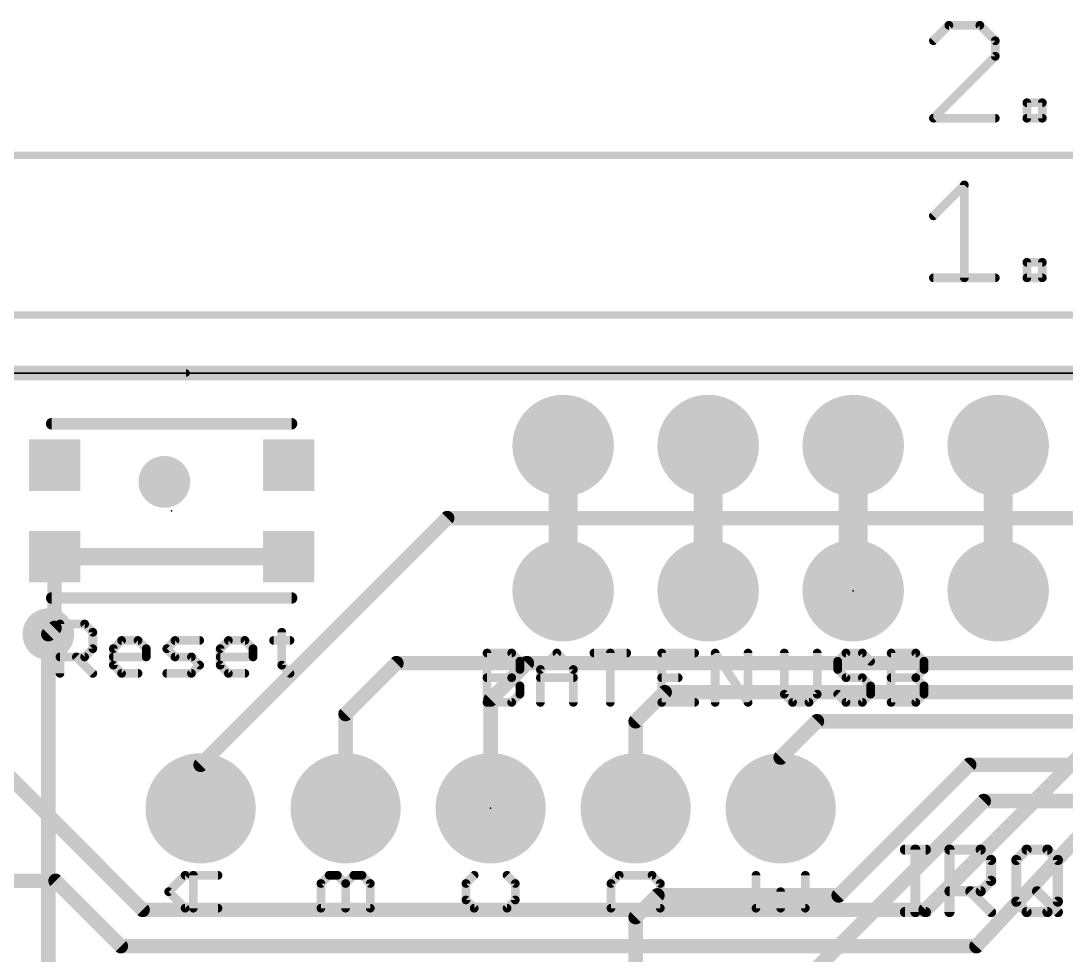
# Model space of a CAD drawing. Extents: x -6.9 to 58.9, y -5.3 to 29.
# Drawn here: x 7.01 to 25.32, y 12.67 to 29.02 of the extents above; entities that cross this region are included whole.
import ezdxf

# ---------------------------------------------------------------- set-up
doc = ezdxf.new("R2010")
doc.units = 0
for name, color, linetype in [('1', 12, 'CONTINUOUS'), ('16', 132, 'CONTINUOUS'), ('17', 110, 'CONTINUOUS'), ('18', 110, 'CONTINUOUS'), ('20', 53, 'CONTINUOUS'), ('21', 40, 'CONTINUOUS'), ('23', 40, 'CONTINUOUS'), ('47', 253, 'CONTINUOUS')]:
    doc.layers.add(name, color=color, linetype=linetype)

# ---------------------------------------------------------------- blocks, each defined once
blk = doc.blocks.new('ROUNDP')
at = {"const_width": 0.5}
blk.add_lwpolyline([(0, -0.25, 1), (0, 0.25, 1), (0, -0.25)], format="xyb", dxfattribs=at)
blk = doc.blocks.new('RECT')
blk.add_solid([(-0.5, -0.5), (0.5, -0.5), (-0.5, 0.5), (0.5, 0.5)])
blk = doc.blocks.new('ROUNDV')
at = {"const_width": 0.5}
blk.add_lwpolyline([(0, -0.25, 1), (0, 0.25, 1), (0, -0.25)], format="xyb", dxfattribs=at)

msp = doc.modelspace()

# ---------------------------------------------------------------- linework, layer by layer
at = {"layer": '1'}
for points, const_width in [([(50.8, 22.86), (0, 22.86)], 0.254), ([(10.16, 16.002), (14.478, 20.32)], 0.254), ([(14.478, 20.32), (27.305, 20.32)], 0.254), ([(11.702, 19.647), (7.602, 19.647)], 0.3048), ([(7.602, 19.647), (7.602, 18.397)], 0.254), ([(7.602, 18.397), (7.493, 18.288)], 0.254), ([(15.24, 17.145), (15.875, 17.78)], 0.254), ([(15.875, 17.78), (27.559, 17.78)], 0.254), ([(15.24, 15.24), (15.24, 17.145)], 0.254), ([(22.86, 13.462), (26.416, 17.018)], 0.254), ([(6.096, 16.51), (9.144, 13.462)], 0.254), ([(10.16, 15.24), (10.16, 16.002)], 0.254), ([(23.749, 12.827), (25.527, 14.732)], 0.254), ([(4.445, 13.97), (7.62, 13.97)], 0.254), ([(7.62, 13.97), (8.763, 12.827)], 0.254), ([(9.144, 13.462), (22.86, 13.462)], 0.254), ([(8.763, 12.827), (23.749, 12.827)], 0.254)]:
    msp.add_lwpolyline(points, dxfattribs=dict(at, const_width=const_width))
for points, const_width in [([(14.478, 20.3835, 1), (14.478, 20.2565)], 0.127), ([(14.5229, 20.2751, 1), (14.4331, 20.3649)], 0.127), ([(7.602, 19.7232, 1), (7.602, 19.5708)], 0.1524), ([(7.6655, 19.647, 1), (7.5385, 19.647)], 0.127), ([(11.702, 19.5708, 1), (11.702, 19.7232)], 0.1524), ([(7.6469, 18.3521, 1), (7.5571, 18.4419)], 0.127), ([(7.4481, 18.3329, 1), (7.5379, 18.2431)], 0.127), ([(7.5385, 18.397, 1), (7.6655, 18.397)], 0.127), ([(15.875, 17.8435, 1), (15.875, 17.7165)], 0.127), ([(15.9199, 17.7351, 1), (15.8301, 17.8249)], 0.127), ([(15.3035, 17.145, 1), (15.1765, 17.145)], 0.127), ([(15.1951, 17.1899, 1), (15.2849, 17.1001)], 0.127), ([(10.2235, 16.002, 1), (10.0965, 16.002)], 0.127), ([(10.1151, 16.0469, 1), (10.2049, 15.9571)], 0.127), ([(10.0965, 15.24, 1), (10.2235, 15.24)], 0.127), ([(15.1765, 15.24, 1), (15.3035, 15.24)], 0.127), ([(7.6649, 14.0149, 1), (7.5751, 13.9251)], 0.127), ([(7.62, 13.9065, 1), (7.62, 14.0335)], 0.127), ([(9.144, 13.5255, 1), (9.144, 13.3985)], 0.127), ([(9.0991, 13.4171, 1), (9.1889, 13.5069)], 0.127), ([(22.8151, 13.5069, 1), (22.9049, 13.4171)], 0.127), ([(22.86, 13.3985, 1), (22.86, 13.5255)], 0.127), ([(8.763, 12.8905, 1), (8.763, 12.7635)], 0.127), ([(8.7181, 12.7821, 1), (8.8079, 12.8719)], 0.127), ([(23.7026, 12.8703, 1), (23.7954, 12.7837)], 0.127), ([(23.749, 12.7635, 1), (23.749, 12.8905)], 0.127)]:
    msp.add_lwpolyline(points, format="xyb", dxfattribs=dict(at, const_width=const_width))
at = {"layer": '16'}
for points, const_width in [([(50.8, 22.86), (0, 22.86)], 0.254), ([(16.51, 21.59), (16.51, 19.05)], 0.3048), ([(19.05, 21.59), (19.05, 19.05)], 0.3048), ([(21.59, 21.59), (21.59, 19.05)], 0.3048), ([(24.13, 21.59), (24.13, 19.05)], 0.3048), ([(7.493, 18.288), (7.493, 4.953)], 0.254), ([(12.7, 16.891), (13.589, 17.78)], 0.254), ([(13.589, 17.78), (27.559, 17.78)], 0.254), ([(17.78, 16.764), (18.288, 17.272)], 0.254), ([(18.288, 17.272), (27.813, 17.272)], 0.254), ([(12.7, 15.24), (12.7, 16.891)], 0.254), ([(17.78, 15.24), (17.78, 16.764)], 0.254), ([(20.32, 16.129), (20.955, 16.764)], 0.254), ([(20.955, 16.764), (28.194, 16.764)], 0.254), ([(20.32, 15.24), (20.32, 16.129)], 0.254), ([(21.336, 13.716), (23.622, 16.002)], 0.254), ([(23.622, 16.002), (28.194, 16.002)], 0.254), ([(20.32, 11.811), (23.876, 15.367)], 0.254), ([(23.876, 15.367), (28.321, 15.367)], 0.254), ([(17.78, 13.335), (18.161, 13.716)], 0.254), ([(18.161, 13.716), (21.336, 13.716)], 0.254), ([(17.78, 7.62), (17.78, 13.335)], 0.254)]:
    msp.add_lwpolyline(points, dxfattribs=dict(at, const_width=const_width))
for points, const_width in [([(16.5862, 21.59, 1), (16.4338, 21.59)], 0.1524), ([(19.1262, 21.59, 1), (18.9738, 21.59)], 0.1524), ([(21.6662, 21.59, 1), (21.5138, 21.59)], 0.1524), ([(24.2062, 21.59, 1), (24.0538, 21.59)], 0.1524), ([(16.4338, 19.05, 1), (16.5862, 19.05)], 0.1524), ([(18.9738, 19.05, 1), (19.1262, 19.05)], 0.1524), ([(21.5138, 19.05, 1), (21.6662, 19.05)], 0.1524), ([(24.0538, 19.05, 1), (24.2062, 19.05)], 0.1524), ([(7.5565, 18.288, 1), (7.4295, 18.288)], 0.127), ([(13.589, 17.8435, 1), (13.589, 17.7165)], 0.127), ([(13.6339, 17.7351, 1), (13.5441, 17.8249)], 0.127), ([(18.288, 17.3355, 1), (18.288, 17.2085)], 0.127), ([(18.3329, 17.2271, 1), (18.2431, 17.3169)], 0.127), ([(12.7635, 16.891, 1), (12.6365, 16.891)], 0.127), ([(12.6551, 16.9359, 1), (12.7449, 16.8461)], 0.127), ([(17.8435, 16.764, 1), (17.7165, 16.764)], 0.127), ([(17.7351, 16.8089, 1), (17.8249, 16.7191)], 0.127), ([(20.955, 16.8275, 1), (20.955, 16.7005)], 0.127), ([(20.9999, 16.7191, 1), (20.9101, 16.8089)], 0.127), ([(20.3835, 16.129, 1), (20.2565, 16.129)], 0.127), ([(20.2751, 16.1739, 1), (20.3649, 16.0841)], 0.127), ([(23.622, 16.0655, 1), (23.622, 15.9385)], 0.127), ([(23.6669, 15.9571, 1), (23.5771, 16.0469)], 0.127), ([(23.876, 15.4305, 1), (23.876, 15.3035)], 0.127), ([(23.9209, 15.3221, 1), (23.8311, 15.4119)], 0.127), ([(12.6365, 15.24, 1), (12.7635, 15.24)], 0.127), ([(17.7165, 15.24, 1), (17.8435, 15.24)], 0.127), ([(20.2565, 15.24, 1), (20.3835, 15.24)], 0.127), ([(18.161, 13.7795, 1), (18.161, 13.6525)], 0.127), ([(18.2059, 13.6711, 1), (18.1161, 13.7609)], 0.127), ([(21.2911, 13.7609, 1), (21.3809, 13.6711)], 0.127), ([(21.336, 13.6525, 1), (21.336, 13.7795)], 0.127), ([(17.8435, 13.335, 1), (17.7165, 13.335)], 0.127), ([(17.7351, 13.3799, 1), (17.8249, 13.2901)], 0.127)]:
    msp.add_lwpolyline(points, format="xyb", dxfattribs=dict(at, const_width=const_width))
at = {"layer": '20'}
msp.add_line((2.54, 22.86), (48.26, 22.86), dxfattribs=at)
at = {"layer": '21'}
msp.add_line((48.26, 22.86), (2.54, 22.86), dxfattribs=at)
for points, const_width in [([(7.552, 21.9724), (11.752, 21.9724)], 0.2032), ([(16.51, 19.812), (16.51, 20.701)], 0.508), ([(19.05, 19.812), (19.05, 20.701)], 0.508), ([(21.59, 19.812), (21.59, 20.701)], 0.508), ([(24.13, 19.812), (24.13, 20.701)], 0.508), ([(11.752, 18.9216), (7.552, 18.9216)], 0.2032), ([(7.6962, 17.6022), (7.6962, 18.4665)], 0.1524), ([(7.6962, 18.4665), (8.1284, 18.4665)], 0.1524), ([(8.1284, 18.4665), (8.2724, 18.3225)], 0.1524), ([(8.2724, 18.3225), (8.2724, 18.0344)], 0.1524), ([(11.5823, 18.3225), (11.5823, 17.7463)], 0.1524), ([(8.6317, 18.0344), (8.7758, 18.1784)], 0.1524), ([(8.7758, 18.1784), (9.0639, 18.1784)], 0.1524), ([(9.0639, 18.1784), (9.2079, 18.0344)], 0.1524), ([(9.5672, 18.0344), (9.7113, 18.1784)], 0.1524), ([(9.7113, 18.1784), (10.1435, 18.1784)], 0.1524), ([(10.5028, 18.0344), (10.6468, 18.1784)], 0.1524), ([(10.6468, 18.1784), (10.9349, 18.1784)], 0.1524), ([(10.9349, 18.1784), (11.079, 18.0344)], 0.1524), ([(11.4383, 18.1784), (11.7264, 18.1784)], 0.1524), ([(8.1284, 17.8903), (7.6962, 17.8903)], 0.1524), ([(7.9843, 17.8903), (8.2724, 17.6022)], 0.1524), ([(8.2724, 18.0344), (8.1284, 17.8903)], 0.1524), ([(8.6317, 17.7463), (8.6317, 18.0344)], 0.1524), ([(9.2079, 17.8903), (8.6317, 17.8903)], 0.1524), ([(9.2079, 18.0344), (9.2079, 17.8903)], 0.1524), ([(9.7113, 17.8903), (9.5672, 18.0344)], 0.1524), ([(9.9994, 17.8903), (9.7113, 17.8903)], 0.1524), ([(10.1435, 17.7463), (9.9994, 17.8903)], 0.1524), ([(10.5028, 17.7463), (10.5028, 18.0344)], 0.1524), ([(11.079, 17.8903), (10.5028, 17.8903)], 0.1524), ([(11.079, 18.0344), (11.079, 17.8903)], 0.1524), ([(15.1766, 17.0942), (15.1766, 17.9585)], 0.1524), ([(15.1766, 17.9585), (15.6088, 17.9585)], 0.1524), ([(15.6088, 17.9585), (15.7529, 17.8145)], 0.1524), ([(16.1122, 17.6704), (16.4003, 17.9585)], 0.1524), ([(16.4003, 17.9585), (16.6884, 17.6704)], 0.1524), ([(17.0477, 17.9585), (17.6239, 17.9585)], 0.1524), ([(17.3358, 17.0942), (17.3358, 17.9585)], 0.1524), ([(18.8134, 17.9585), (18.2372, 17.9585)], 0.1524), ([(18.2372, 17.9585), (18.2372, 17.0942)], 0.1524), ([(19.1727, 17.0942), (19.1727, 17.9585)], 0.1524), ([(19.1727, 17.9585), (19.7489, 17.0942)], 0.1524), ([(19.7489, 17.0942), (19.7489, 17.9585)], 0.1524), ([(20.3836, 17.9585), (20.3836, 17.2383)], 0.1524), ([(20.9599, 17.2383), (20.9599, 17.9585)], 0.1524), ([(21.4632, 17.9585), (21.3192, 17.8145)], 0.1524), ([(21.7513, 17.9585), (21.4632, 17.9585)], 0.1524), ([(21.8954, 17.8145), (21.7513, 17.9585)], 0.1524), ([(22.2547, 17.0942), (22.2547, 17.9585)], 0.1524), ([(22.2547, 17.9585), (22.6868, 17.9585)], 0.1524), ([(22.6868, 17.9585), (22.8309, 17.8145)], 0.1524), ([(8.7758, 17.6022), (8.6317, 17.7463)], 0.1524), ([(9.9994, 17.6022), (10.1435, 17.7463)], 0.1524), ([(10.6468, 17.6022), (10.5028, 17.7463)], 0.1524), ([(11.5823, 17.7463), (11.7264, 17.6022)], 0.1524), ([(15.7529, 17.8145), (15.7529, 17.6704)], 0.1524), ([(21.3192, 17.8145), (21.3192, 17.6704)], 0.1524), ([(22.8309, 17.8145), (22.8309, 17.6704)], 0.1524), ([(9.0639, 17.6022), (8.7758, 17.6022)], 0.1524), ([(9.5672, 17.6022), (9.9994, 17.6022)], 0.1524), ([(10.9349, 17.6022), (10.6468, 17.6022)], 0.1524), ([(15.1766, 17.5264), (15.6088, 17.5264)], 0.1524), ([(15.7529, 17.6704), (15.6088, 17.5264)], 0.1524), ([(15.6088, 17.5264), (15.7529, 17.3823)], 0.1524), ([(16.1122, 17.0942), (16.1122, 17.6704)], 0.1524), ([(16.1122, 17.5264), (16.6884, 17.5264)], 0.1524), ([(16.6884, 17.6704), (16.6884, 17.0942)], 0.1524), ([(18.2372, 17.5264), (18.5253, 17.5264)], 0.1524), ([(21.3192, 17.6704), (21.4632, 17.5264)], 0.1524), ([(21.4632, 17.5264), (21.7513, 17.5264)], 0.1524), ([(21.7513, 17.5264), (21.8954, 17.3823)], 0.1524), ([(22.2547, 17.5264), (22.6868, 17.5264)], 0.1524), ([(22.8309, 17.6704), (22.6868, 17.5264)], 0.1524), ([(22.6868, 17.5264), (22.8309, 17.3823)], 0.1524), ([(15.7529, 17.3823), (15.7529, 17.2383)], 0.1524), ([(21.8954, 17.3823), (21.8954, 17.2383)], 0.1524), ([(22.8309, 17.3823), (22.8309, 17.2383)], 0.1524), ([(15.7529, 17.2383), (15.6088, 17.0942)], 0.1524), ([(20.3836, 17.2383), (20.5277, 17.0942)], 0.1524), ([(20.8158, 17.0942), (20.9599, 17.2383)], 0.1524), ([(21.4632, 17.0942), (21.3192, 17.2383)], 0.1524), ([(21.8954, 17.2383), (21.7513, 17.0942)], 0.1524), ([(22.8309, 17.2383), (22.6868, 17.0942)], 0.1524), ([(15.6088, 17.0942), (15.1766, 17.0942)], 0.1524), ([(18.2372, 17.0942), (18.8134, 17.0942)], 0.1524), ([(20.5277, 17.0942), (20.8158, 17.0942)], 0.1524), ([(21.7513, 17.0942), (21.4632, 17.0942)], 0.1524), ([(22.6868, 17.0942), (22.2547, 17.0942)], 0.1524), ([(22.4975, 14.517), (22.8619, 14.517)], 0.1778), ([(22.6797, 13.4239), (22.6797, 14.517)], 0.1778), ([(23.2771, 13.4239), (23.2771, 14.517)], 0.1778), ([(23.2771, 14.517), (23.8237, 14.517)], 0.1778), ([(23.8237, 14.517), (24.0059, 14.3348)], 0.1778), ([(24.4465, 14.3348), (24.6287, 14.517)], 0.1778), ([(24.6287, 14.517), (24.9931, 14.517)], 0.1778), ([(24.9931, 14.517), (25.1753, 14.3348)], 0.1778), ([(24.0059, 14.3348), (24.0059, 13.9705)], 0.1778), ([(24.4465, 13.6061), (24.4465, 14.3348)], 0.1778), ([(25.1753, 14.3348), (25.1753, 13.6061)], 0.1778), ([(9.6005, 13.7798), (9.8886, 14.0679)], 0.1524), ([(9.8886, 14.0679), (10.4648, 14.0679)], 0.1524), ([(10.0326, 13.4917), (10.0326, 14.0679)], 0.1524), ([(12.2675, 13.9238), (12.4115, 14.0679)], 0.1524), ([(12.4115, 14.0679), (12.5556, 14.0679)], 0.1524), ([(12.5556, 14.0679), (12.6996, 13.9238)], 0.1524), ([(12.6996, 13.9238), (12.8437, 14.0679)], 0.1524), ([(12.8437, 14.0679), (12.9877, 14.0679)], 0.1524), ([(12.9877, 14.0679), (13.1318, 13.9238)], 0.1524), ([(14.9515, 14.0679), (14.8075, 13.9238)], 0.1524), ([(15.6718, 13.9238), (15.5277, 14.0679)], 0.1524), ([(17.4915, 14.0679), (17.3475, 13.9238)], 0.1524), ([(18.0677, 14.0679), (17.4915, 14.0679)], 0.1524), ([(18.2118, 13.9238), (18.0677, 14.0679)], 0.1524), ([(19.8875, 14.0679), (19.8875, 13.4917)], 0.1524), ([(20.7518, 13.4917), (20.7518, 14.0679)], 0.1524), ([(12.2675, 13.4917), (12.2675, 13.9238)], 0.1524), ([(12.6996, 13.4917), (12.6996, 13.9238)], 0.1524), ([(13.1318, 13.9238), (13.1318, 13.4917)], 0.1524), ([(14.8075, 13.9238), (14.8075, 13.6357)], 0.1524), ([(15.6718, 13.6357), (15.6718, 13.9238)], 0.1524), ([(17.3475, 13.9238), (17.3475, 13.4917)], 0.1524), ([(18.2118, 13.4917), (18.2118, 13.9238)], 0.1524), ([(24.0059, 13.9705), (23.8237, 13.7883)], 0.1778), ([(9.8886, 13.4917), (9.6005, 13.7798)], 0.1524), ([(20.3196, 13.4917), (20.3196, 13.7798)], 0.1524), ([(23.8237, 13.7883), (23.2771, 13.7883)], 0.1778), ([(23.6415, 13.7883), (24.0059, 13.4239)], 0.1778), ([(24.8109, 13.7883), (25.1753, 13.4239)], 0.1778), ([(10.4648, 13.4917), (9.8886, 13.4917)], 0.1524), ([(13.1318, 13.4917), (12.2675, 13.4917)], 0.1524), ([(14.8075, 13.6357), (14.9515, 13.4917)], 0.1524), ([(14.9515, 13.4917), (15.5277, 13.4917)], 0.1524), ([(15.5277, 13.4917), (15.6718, 13.6357)], 0.1524), ([(17.3475, 13.4917), (18.2118, 13.4917)], 0.1524), ([(19.8875, 13.4917), (20.7518, 13.4917)], 0.1524), ([(24.6287, 13.4239), (24.4465, 13.6061)], 0.1778), ([(25.1753, 13.6061), (24.9931, 13.4239)], 0.1778), ([(22.4975, 13.4239), (22.8619, 13.4239)], 0.1778), ([(24.9931, 13.4239), (24.6287, 13.4239)], 0.1778)]:
    msp.add_lwpolyline(points, dxfattribs=dict(at, const_width=const_width))
for points, const_width in [([(7.552, 22.0232, 1), (7.552, 21.9216)], 0.1016), ([(11.752, 21.9216, 1), (11.752, 22.0232)], 0.1016), ([(16.637, 20.701, 1), (16.383, 20.701)], 0.254), ([(19.177, 20.701, 1), (18.923, 20.701)], 0.254), ([(21.717, 20.701, 1), (21.463, 20.701)], 0.254), ([(24.257, 20.701, 1), (24.003, 20.701)], 0.254), ([(16.383, 19.812, 1), (16.637, 19.812)], 0.254), ([(18.923, 19.812, 1), (19.177, 19.812)], 0.254), ([(21.463, 19.812, 1), (21.717, 19.812)], 0.254), ([(24.003, 19.812, 1), (24.257, 19.812)], 0.254), ([(7.552, 18.9724, 1), (7.552, 18.8708)], 0.1016), ([(11.752, 18.8708, 1), (11.752, 18.9724)], 0.1016), ([(7.7343, 18.4665, 1), (7.6581, 18.4665)], 0.0762), ([(7.6962, 18.5046, 1), (7.6962, 18.4284)], 0.0762), ([(8.1553, 18.4935, 1), (8.1014, 18.4396)], 0.0762), ([(8.1284, 18.4284, 1), (8.1284, 18.5046)], 0.0762), ([(8.3105, 18.3225, 1), (8.2343, 18.3225)], 0.0762), ([(8.2455, 18.2955, 1), (8.2994, 18.3494)], 0.0762), ([(11.6204, 18.3225, 1), (11.5442, 18.3225)], 0.0762), ([(8.7758, 18.2165, 1), (8.7758, 18.1403)], 0.0762), ([(8.8027, 18.1515, 1), (8.7488, 18.2054)], 0.0762), ([(9.0908, 18.2054, 1), (9.0369, 18.1515)], 0.0762), ([(9.0639, 18.1403, 1), (9.0639, 18.2165)], 0.0762), ([(9.7113, 18.2165, 1), (9.7113, 18.1403)], 0.0762), ([(9.7382, 18.1515, 1), (9.6844, 18.2054)], 0.0762), ([(10.1435, 18.1403, 1), (10.1435, 18.2165)], 0.0762), ([(10.6468, 18.2165, 1), (10.6468, 18.1403)], 0.0762), ([(10.6738, 18.1515, 1), (10.6199, 18.2054)], 0.0762), ([(10.9619, 18.2054, 1), (10.908, 18.1515)], 0.0762), ([(10.9349, 18.1403, 1), (10.9349, 18.2165)], 0.0762), ([(11.4383, 18.2165, 1), (11.4383, 18.1403)], 0.0762), ([(11.7264, 18.1403, 1), (11.7264, 18.2165)], 0.0762), ([(7.6962, 17.9284, 1), (7.6962, 17.8522)], 0.0762), ([(8.0113, 17.9173, 1), (7.9574, 17.8634)], 0.0762), ([(8.1014, 17.9173, 1), (8.1553, 17.8634)], 0.0762), ([(8.1284, 17.8522, 1), (8.1284, 17.9284)], 0.0762), ([(8.2343, 18.0344, 1), (8.3105, 18.0344)], 0.0762), ([(8.2994, 18.0074, 1), (8.2455, 18.0613)], 0.0762), ([(8.6698, 18.0344, 1), (8.5936, 18.0344)], 0.0762), ([(8.6048, 18.0613, 1), (8.6587, 18.0074)], 0.0762), ([(8.6317, 17.9284, 1), (8.6317, 17.8522)], 0.0762), ([(9.246, 18.0344, 1), (9.1698, 18.0344)], 0.0762), ([(9.181, 18.0074, 1), (9.2349, 18.0613)], 0.0762), ([(9.2079, 17.8522, 1), (9.2079, 17.9284)], 0.0762), ([(9.5942, 18.0613, 1), (9.5403, 18.0074)], 0.0762), ([(9.5403, 18.0613, 1), (9.5942, 18.0074)], 0.0762), ([(9.7113, 17.9284, 1), (9.7113, 17.8522)], 0.0762), ([(9.6844, 17.8634, 1), (9.7382, 17.9173)], 0.0762), ([(10.0263, 17.9173, 1), (9.9725, 17.8634)], 0.0762), ([(9.9994, 17.8522, 1), (9.9994, 17.9284)], 0.0762), ([(10.4758, 18.0613, 1), (10.5297, 18.0074)], 0.0762), ([(10.5409, 18.0344, 1), (10.4647, 18.0344)], 0.0762), ([(10.5028, 17.9284, 1), (10.5028, 17.8522)], 0.0762), ([(11.1171, 18.0344, 1), (11.0409, 18.0344)], 0.0762), ([(11.052, 18.0074, 1), (11.1059, 18.0613)], 0.0762), ([(11.079, 17.8522, 1), (11.079, 17.9284)], 0.0762), ([(15.2147, 17.9585, 1), (15.1385, 17.9585)], 0.0762), ([(15.1766, 17.9966, 1), (15.1766, 17.9204)], 0.0762), ([(15.6358, 17.9855, 1), (15.5819, 17.9316)], 0.0762), ([(15.6088, 17.9204, 1), (15.6088, 17.9966)], 0.0762), ([(16.4272, 17.9855, 1), (16.3733, 17.9316)], 0.0762), ([(16.4272, 17.9316, 1), (16.3733, 17.9855)], 0.0762), ([(17.0477, 17.9966, 1), (17.0477, 17.9204)], 0.0762), ([(17.3739, 17.9585, 1), (17.2977, 17.9585)], 0.0762), ([(17.6239, 17.9204, 1), (17.6239, 17.9966)], 0.0762), ([(18.2372, 17.9966, 1), (18.2372, 17.9204)], 0.0762), ([(18.2753, 17.9585, 1), (18.1991, 17.9585)], 0.0762), ([(18.8134, 17.9204, 1), (18.8134, 17.9966)], 0.0762), ([(19.2044, 17.9797, 1), (19.141, 17.9374)], 0.0762), ([(19.2108, 17.9585, 1), (19.1346, 17.9585)], 0.0762), ([(19.787, 17.9585, 1), (19.7108, 17.9585)], 0.0762), ([(20.4217, 17.9585, 1), (20.3455, 17.9585)], 0.0762), ([(20.998, 17.9585, 1), (20.9218, 17.9585)], 0.0762), ([(21.4632, 17.9966, 1), (21.4632, 17.9204)], 0.0762), ([(21.4902, 17.9316, 1), (21.4363, 17.9855)], 0.0762), ([(21.7783, 17.9855, 1), (21.7244, 17.9316)], 0.0762), ([(21.7513, 17.9204, 1), (21.7513, 17.9966)], 0.0762), ([(22.2928, 17.9585, 1), (22.2166, 17.9585)], 0.0762), ([(22.2547, 17.9966, 1), (22.2547, 17.9204)], 0.0762), ([(22.7138, 17.9855, 1), (22.6599, 17.9316)], 0.0762), ([(22.6868, 17.9204, 1), (22.6868, 17.9966)], 0.0762), ([(8.6587, 17.7732, 1), (8.6048, 17.7193)], 0.0762), ([(8.5936, 17.7463, 1), (8.6698, 17.7463)], 0.0762), ([(9.1698, 17.8903, 1), (9.246, 17.8903)], 0.0762), ([(10.1704, 17.7193, 1), (10.1165, 17.7732)], 0.0762), ([(10.1165, 17.7193, 1), (10.1704, 17.7732)], 0.0762), ([(10.5297, 17.7732, 1), (10.4758, 17.7193)], 0.0762), ([(10.4647, 17.7463, 1), (10.5409, 17.7463)], 0.0762), ([(11.0409, 17.8903, 1), (11.1171, 17.8903)], 0.0762), ([(11.6093, 17.7732, 1), (11.5554, 17.7193)], 0.0762), ([(11.5442, 17.7463, 1), (11.6204, 17.7463)], 0.0762), ([(15.791, 17.8145, 1), (15.7148, 17.8145)], 0.0762), ([(15.7259, 17.7875, 1), (15.7798, 17.8414)], 0.0762), ([(21.2922, 17.8414, 1), (21.3461, 17.7875)], 0.0762), ([(21.3573, 17.8145, 1), (21.2811, 17.8145)], 0.0762), ([(21.8684, 17.7875, 1), (21.9223, 17.8414)], 0.0762), ([(22.869, 17.8145, 1), (22.7928, 17.8145)], 0.0762), ([(22.804, 17.7875, 1), (22.8578, 17.8414)], 0.0762), ([(7.6581, 17.6022, 1), (7.7343, 17.6022)], 0.0762), ([(8.2455, 17.5753, 1), (8.2994, 17.6291)], 0.0762), ([(8.7758, 17.6403, 1), (8.7758, 17.5641)], 0.0762), ([(8.7488, 17.5753, 1), (8.8027, 17.6291)], 0.0762), ([(9.0639, 17.5641, 1), (9.0639, 17.6403)], 0.0762), ([(9.5672, 17.6403, 1), (9.5672, 17.5641)], 0.0762), ([(9.9725, 17.6291, 1), (10.0263, 17.5753)], 0.0762), ([(9.9994, 17.5641, 1), (9.9994, 17.6403)], 0.0762), ([(10.6468, 17.6403, 1), (10.6468, 17.5641)], 0.0762), ([(10.6199, 17.5753, 1), (10.6738, 17.6291)], 0.0762), ([(10.9349, 17.5641, 1), (10.9349, 17.6403)], 0.0762), ([(11.6994, 17.5753, 1), (11.7533, 17.6291)], 0.0762), ([(15.1766, 17.5645, 1), (15.1766, 17.4883)], 0.0762), ([(15.6358, 17.5533, 1), (15.5819, 17.4994)], 0.0762), ([(15.5819, 17.5533, 1), (15.6358, 17.4994)], 0.0762), ([(15.6088, 17.4883, 1), (15.6088, 17.5645)], 0.0762), ([(15.7148, 17.6704, 1), (15.791, 17.6704)], 0.0762), ([(15.7798, 17.6435, 1), (15.7259, 17.6974)], 0.0762), ([(16.0852, 17.6974, 1), (16.1391, 17.6435)], 0.0762), ([(16.1503, 17.6704, 1), (16.0741, 17.6704)], 0.0762), ([(16.1122, 17.5645, 1), (16.1122, 17.4883)], 0.0762), ([(16.7265, 17.6704, 1), (16.6503, 17.6704)], 0.0762), ([(16.6614, 17.6435, 1), (16.7153, 17.6974)], 0.0762), ([(16.6884, 17.4883, 1), (16.6884, 17.5645)], 0.0762), ([(18.2372, 17.5645, 1), (18.2372, 17.4883)], 0.0762), ([(18.5253, 17.4883, 1), (18.5253, 17.5645)], 0.0762), ([(21.3461, 17.6974, 1), (21.2922, 17.6435)], 0.0762), ([(21.2811, 17.6704, 1), (21.3573, 17.6704)], 0.0762), ([(21.4632, 17.5645, 1), (21.4632, 17.4883)], 0.0762), ([(21.4363, 17.4994, 1), (21.4902, 17.5533)], 0.0762), ([(21.7783, 17.5533, 1), (21.7244, 17.4994)], 0.0762), ([(21.7513, 17.4883, 1), (21.7513, 17.5645)], 0.0762), ([(22.2547, 17.5645, 1), (22.2547, 17.4883)], 0.0762), ([(22.7138, 17.5533, 1), (22.6599, 17.4994)], 0.0762), ([(22.6599, 17.5533, 1), (22.7138, 17.4994)], 0.0762), ([(22.6868, 17.4883, 1), (22.6868, 17.5645)], 0.0762), ([(22.7928, 17.6704, 1), (22.869, 17.6704)], 0.0762), ([(22.8578, 17.6435, 1), (22.804, 17.6974)], 0.0762), ([(15.791, 17.3823, 1), (15.7148, 17.3823)], 0.0762), ([(15.7259, 17.3554, 1), (15.7798, 17.4093)], 0.0762), ([(21.9335, 17.3823, 1), (21.8573, 17.3823)], 0.0762), ([(21.8684, 17.3554, 1), (21.9223, 17.4093)], 0.0762), ([(22.869, 17.3823, 1), (22.7928, 17.3823)], 0.0762), ([(22.804, 17.3554, 1), (22.8578, 17.4093)], 0.0762), ([(15.7148, 17.2383, 1), (15.791, 17.2383)], 0.0762), ([(15.7798, 17.2113, 1), (15.7259, 17.2652)], 0.0762), ([(20.4106, 17.2652, 1), (20.3567, 17.2113)], 0.0762), ([(20.3455, 17.2383, 1), (20.4217, 17.2383)], 0.0762), ([(20.9218, 17.2383, 1), (20.998, 17.2383)], 0.0762), ([(20.9868, 17.2113, 1), (20.9329, 17.2652)], 0.0762), ([(21.3461, 17.2652, 1), (21.2922, 17.2113)], 0.0762), ([(21.8573, 17.2383, 1), (21.9335, 17.2383)], 0.0762), ([(21.9223, 17.2113, 1), (21.8684, 17.2652)], 0.0762), ([(22.7928, 17.2383, 1), (22.869, 17.2383)], 0.0762), ([(22.8578, 17.2113, 1), (22.804, 17.2652)], 0.0762), ([(15.1766, 17.1323, 1), (15.1766, 17.0561)], 0.0762), ([(15.1385, 17.0942, 1), (15.2147, 17.0942)], 0.0762), ([(15.5819, 17.1211, 1), (15.6358, 17.0673)], 0.0762), ([(15.6088, 17.0561, 1), (15.6088, 17.1323)], 0.0762), ([(16.0741, 17.0942, 1), (16.1503, 17.0942)], 0.0762), ([(16.6503, 17.0942, 1), (16.7265, 17.0942)], 0.0762), ([(17.2977, 17.0942, 1), (17.3739, 17.0942)], 0.0762), ([(18.2372, 17.1323, 1), (18.2372, 17.0561)], 0.0762), ([(18.1991, 17.0942, 1), (18.2753, 17.0942)], 0.0762), ([(18.8134, 17.0561, 1), (18.8134, 17.1323)], 0.0762), ([(19.1346, 17.0942, 1), (19.2108, 17.0942)], 0.0762), ([(19.7108, 17.0942, 1), (19.787, 17.0942)], 0.0762), ([(19.7172, 17.0731, 1), (19.7806, 17.1153)], 0.0762), ([(20.5277, 17.1323, 1), (20.5277, 17.0561)], 0.0762), ([(20.5008, 17.0673, 1), (20.5546, 17.1211)], 0.0762), ([(20.7889, 17.1211, 1), (20.8428, 17.0673)], 0.0762), ([(20.8158, 17.0561, 1), (20.8158, 17.1323)], 0.0762), ([(21.4632, 17.1323, 1), (21.4632, 17.0561)], 0.0762), ([(21.4363, 17.0673, 1), (21.4902, 17.1211)], 0.0762), ([(21.7244, 17.1211, 1), (21.7783, 17.0673)], 0.0762), ([(21.7513, 17.0561, 1), (21.7513, 17.1323)], 0.0762), ([(22.2547, 17.1323, 1), (22.2547, 17.0561)], 0.0762), ([(22.2166, 17.0942, 1), (22.2928, 17.0942)], 0.0762), ([(22.6599, 17.1211, 1), (22.7138, 17.0673)], 0.0762), ([(22.6868, 17.0561, 1), (22.6868, 17.1323)], 0.0762), ([(22.4975, 14.5615, 1), (22.4975, 14.4726)], 0.0889), ([(22.7241, 14.517, 1), (22.6352, 14.517)], 0.0889), ([(22.8619, 14.4726, 1), (22.8619, 14.5615)], 0.0889), ([(23.2771, 14.5615, 1), (23.2771, 14.4726)], 0.0889), ([(23.3216, 14.517, 1), (23.2326, 14.517)], 0.0889), ([(23.8551, 14.5485, 1), (23.7922, 14.4856)], 0.0889), ([(23.8237, 14.4726, 1), (23.8237, 14.5615)], 0.0889), ([(24.6287, 14.5615, 1), (24.6287, 14.4726)], 0.0889), ([(24.6601, 14.4856, 1), (24.5973, 14.5485)], 0.0889), ([(25.0245, 14.5485, 1), (24.9616, 14.4856)], 0.0889), ([(24.9931, 14.4726, 1), (24.9931, 14.5615)], 0.0889), ([(24.0503, 14.3348, 1), (23.9614, 14.3348)], 0.0889), ([(23.9744, 14.3034, 1), (24.0373, 14.3663)], 0.0889), ([(24.4909, 14.3348, 1), (24.402, 14.3348)], 0.0889), ([(24.4151, 14.3663, 1), (24.4779, 14.3034)], 0.0889), ([(25.2197, 14.3348, 1), (25.1308, 14.3348)], 0.0889), ([(25.1438, 14.3034, 1), (25.2067, 14.3663)], 0.0889), ([(9.8886, 14.106, 1), (9.8886, 14.0298)], 0.0762), ([(9.9155, 14.041, 1), (9.8616, 14.0948)], 0.0762), ([(10.0707, 14.0679, 1), (9.9945, 14.0679)], 0.0762), ([(10.4648, 14.0298, 1), (10.4648, 14.106)], 0.0762), ([(12.4115, 14.106, 1), (12.4115, 14.0298)], 0.0762), ([(12.4385, 14.041, 1), (12.3846, 14.0948)], 0.0762), ([(12.5825, 14.0948, 1), (12.5286, 14.041)], 0.0762), ([(12.5556, 14.0298, 1), (12.5556, 14.106)], 0.0762), ([(12.8437, 14.106, 1), (12.8437, 14.0298)], 0.0762), ([(12.8706, 14.041, 1), (12.8167, 14.0948)], 0.0762), ([(13.0147, 14.0948, 1), (12.9608, 14.041)], 0.0762), ([(12.9877, 14.0298, 1), (12.9877, 14.106)], 0.0762), ([(14.9785, 14.041, 1), (14.9246, 14.0948)], 0.0762), ([(15.5547, 14.0948, 1), (15.5008, 14.041)], 0.0762), ([(17.4915, 14.106, 1), (17.4915, 14.0298)], 0.0762), ([(17.5185, 14.041, 1), (17.4646, 14.0948)], 0.0762), ([(18.0947, 14.0948, 1), (18.0408, 14.041)], 0.0762), ([(18.0677, 14.0298, 1), (18.0677, 14.106)], 0.0762), ([(19.9256, 14.0679, 1), (19.8494, 14.0679)], 0.0762), ([(20.7899, 14.0679, 1), (20.7137, 14.0679)], 0.0762), ([(12.2405, 13.9508, 1), (12.2944, 13.8969)], 0.0762), ([(12.3056, 13.9238, 1), (12.2294, 13.9238)], 0.0762), ([(12.7377, 13.9238, 1), (12.6615, 13.9238)], 0.0762), ([(12.6727, 13.9508, 1), (12.7266, 13.8969)], 0.0762), ([(12.6727, 13.8969, 1), (12.7266, 13.9508)], 0.0762), ([(13.1699, 13.9238, 1), (13.0937, 13.9238)], 0.0762), ([(13.1049, 13.8969, 1), (13.1587, 13.9508)], 0.0762), ([(14.7805, 13.9508, 1), (14.8344, 13.8969)], 0.0762), ([(14.8456, 13.9238, 1), (14.7694, 13.9238)], 0.0762), ([(15.7099, 13.9238, 1), (15.6337, 13.9238)], 0.0762), ([(15.6449, 13.8969, 1), (15.6987, 13.9508)], 0.0762), ([(17.3205, 13.9508, 1), (17.3744, 13.8969)], 0.0762), ([(17.3856, 13.9238, 1), (17.3094, 13.9238)], 0.0762), ([(18.2499, 13.9238, 1), (18.1737, 13.9238)], 0.0762), ([(18.1849, 13.8969, 1), (18.2387, 13.9508)], 0.0762), ([(23.9614, 13.9705, 1), (24.0503, 13.9705)], 0.0889), ([(24.0373, 13.939, 1), (23.9744, 14.0019)], 0.0889), ([(9.6274, 13.8067, 1), (9.5735, 13.7529)], 0.0762), ([(9.5735, 13.8067, 1), (9.6274, 13.7529)], 0.0762), ([(20.3577, 13.7798, 1), (20.2815, 13.7798)], 0.0762), ([(23.2771, 13.8327, 1), (23.2771, 13.7438)], 0.0889), ([(23.6729, 13.8197, 1), (23.61, 13.7568)], 0.0889), ([(23.7922, 13.8197, 1), (23.8551, 13.7568)], 0.0889), ([(23.8237, 13.7438, 1), (23.8237, 13.8327)], 0.0889), ([(24.8423, 13.8197, 1), (24.7794, 13.7568)], 0.0889), ([(9.8886, 13.5298, 1), (9.8886, 13.4536)], 0.0762), ([(9.8616, 13.4647, 1), (9.9155, 13.5186)], 0.0762), ([(10.4648, 13.4536, 1), (10.4648, 13.5298)], 0.0762), ([(12.2675, 13.5298, 1), (12.2675, 13.4536)], 0.0762), ([(13.1318, 13.4536, 1), (13.1318, 13.5298)], 0.0762), ([(14.8344, 13.6627, 1), (14.7805, 13.6088)], 0.0762), ([(14.7694, 13.6357, 1), (14.8456, 13.6357)], 0.0762), ([(14.9515, 13.5298, 1), (14.9515, 13.4536)], 0.0762), ([(14.9246, 13.4647, 1), (14.9785, 13.5186)], 0.0762), ([(15.5008, 13.5186, 1), (15.5547, 13.4647)], 0.0762), ([(15.5277, 13.4536, 1), (15.5277, 13.5298)], 0.0762), ([(15.6337, 13.6357, 1), (15.7099, 13.6357)], 0.0762), ([(15.6987, 13.6088, 1), (15.6449, 13.6627)], 0.0762), ([(17.3475, 13.5298, 1), (17.3475, 13.4536)], 0.0762), ([(18.2118, 13.4536, 1), (18.2118, 13.5298)], 0.0762), ([(19.8875, 13.5298, 1), (19.8875, 13.4536)], 0.0762), ([(20.7518, 13.4536, 1), (20.7518, 13.5298)], 0.0762), ([(24.402, 13.6061, 1), (24.4909, 13.6061)], 0.0889), ([(24.4779, 13.6375, 1), (24.4151, 13.5747)], 0.0889), ([(25.1308, 13.6061, 1), (25.2197, 13.6061)], 0.0889), ([(25.2067, 13.5747, 1), (25.1438, 13.6375)], 0.0889), ([(9.9945, 13.4917, 1), (10.0707, 13.4917)], 0.0762), ([(12.2294, 13.4917, 1), (12.3056, 13.4917)], 0.0762), ([(12.6615, 13.4917, 1), (12.7377, 13.4917)], 0.0762), ([(13.0937, 13.4917, 1), (13.1699, 13.4917)], 0.0762), ([(17.3094, 13.4917, 1), (17.3856, 13.4917)], 0.0762), ([(18.1737, 13.4917, 1), (18.2499, 13.4917)], 0.0762), ([(19.8494, 13.4917, 1), (19.9256, 13.4917)], 0.0762), ([(20.2815, 13.4917, 1), (20.3577, 13.4917)], 0.0762), ([(20.7137, 13.4917, 1), (20.7899, 13.4917)], 0.0762), ([(22.4975, 13.4684, 1), (22.4975, 13.3795)], 0.0889), ([(22.6352, 13.4239, 1), (22.7241, 13.4239)], 0.0889), ([(22.8619, 13.3795, 1), (22.8619, 13.4684)], 0.0889), ([(23.2326, 13.4239, 1), (23.3216, 13.4239)], 0.0889), ([(23.9744, 13.3925, 1), (24.0373, 13.4553)], 0.0889), ([(24.6287, 13.4684, 1), (24.6287, 13.3795)], 0.0889), ([(24.5973, 13.3925, 1), (24.6601, 13.4553)], 0.0889), ([(24.9616, 13.4553, 1), (25.0245, 13.3925)], 0.0889), ([(24.9931, 13.3795, 1), (24.9931, 13.4684)], 0.0889), ([(25.1438, 13.3925, 1), (25.2067, 13.4553)], 0.0889)]:
    msp.add_lwpolyline(points, format="xyb", dxfattribs=dict(at, const_width=const_width))
at = {"layer": '23'}
for p in [(9.652, 20.447), (21.59, 19.05), (15.24, 15.24)]:
    msp.add_point(p, dxfattribs=at)
at = {"layer": '47'}
for points, const_width in [([(23.266, 28.9477), (22.9948, 28.6765)], 0.1524), ([(23.8083, 28.9477), (23.266, 28.9477)], 0.1524), ([(24.0795, 28.6765), (23.8083, 28.9477)], 0.1524), ([(24.0795, 28.4054), (24.0795, 28.6765)], 0.1524), ([(22.9948, 27.3207), (24.0795, 28.4054)], 0.1524), ([(24.632, 27.3207), (24.632, 27.5919)], 0.1524), ([(24.632, 27.5919), (24.9031, 27.5919)], 0.1524), ([(24.9031, 27.5919), (24.9031, 27.3207)], 0.1524), ([(24.0795, 27.3207), (22.9948, 27.3207)], 0.1524), ([(24.9031, 27.3207), (24.632, 27.3207)], 0.1524), ([(0.065, 26.67), (50.735, 26.67)], 0.13), ([(22.9948, 25.6114), (23.5371, 26.1537)], 0.1524), ([(23.5371, 26.1537), (23.5371, 24.5267)], 0.1524), ([(24.632, 24.5267), (24.632, 24.7979)], 0.1524), ([(24.632, 24.7979), (24.9031, 24.7979)], 0.1524), ([(24.9031, 24.7979), (24.9031, 24.5267)], 0.1524), ([(22.9948, 24.5267), (24.0795, 24.5267)], 0.1524), ([(24.9031, 24.5267), (24.632, 24.5267)], 0.1524), ([(2.605, 23.876), (48.195, 23.876)], 0.13), ([(9.906, 22.86), (-6.522, 22.86)], 0.13)]:
    msp.add_lwpolyline(points, dxfattribs=dict(at, const_width=const_width))
for points, const_width in [([(23.266, 28.9858, 1), (23.266, 28.9096)], 0.0762), ([(23.2929, 28.9207, 1), (23.239, 28.9746)], 0.0762), ([(23.8352, 28.9746, 1), (23.7814, 28.9207)], 0.0762), ([(23.8083, 28.9096, 1), (23.8083, 28.9858)], 0.0762), ([(24.1176, 28.6765, 1), (24.0414, 28.6765)], 0.0762), ([(22.9679, 28.7035, 1), (23.0218, 28.6496)], 0.0762), ([(24.0525, 28.6496, 1), (24.1064, 28.7035)], 0.0762), ([(24.0414, 28.4054, 1), (24.1176, 28.4054)], 0.0762), ([(24.1064, 28.3784, 1), (24.0525, 28.4323)], 0.0762), ([(24.6701, 27.5919, 1), (24.5939, 27.5919)], 0.0762), ([(24.632, 27.63, 1), (24.632, 27.5538)], 0.0762), ([(24.9412, 27.5919, 1), (24.865, 27.5919)], 0.0762), ([(24.9031, 27.5538, 1), (24.9031, 27.63)], 0.0762), ([(22.9948, 27.3588, 1), (22.9948, 27.2826)], 0.0762), ([(22.9679, 27.3476, 1), (23.0218, 27.2938)], 0.0762), ([(24.0795, 27.2826, 1), (24.0795, 27.3588)], 0.0762), ([(24.632, 27.3588, 1), (24.632, 27.2826)], 0.0762), ([(24.5939, 27.3207, 1), (24.6701, 27.3207)], 0.0762), ([(24.865, 27.3207, 1), (24.9412, 27.3207)], 0.0762), ([(24.9031, 27.2826, 1), (24.9031, 27.3588)], 0.0762), ([(23.5752, 26.1537, 1), (23.499, 26.1537)], 0.0762), ([(23.5641, 26.1267, 1), (23.5102, 26.1806)], 0.0762), ([(22.9679, 25.6383, 1), (23.0218, 25.5844)], 0.0762), ([(24.6701, 24.7979, 1), (24.5939, 24.7979)], 0.0762), ([(24.632, 24.836, 1), (24.632, 24.7598)], 0.0762), ([(24.9412, 24.7979, 1), (24.865, 24.7979)], 0.0762), ([(24.9031, 24.7598, 1), (24.9031, 24.836)], 0.0762), ([(22.9948, 24.5648, 1), (22.9948, 24.4886)], 0.0762), ([(23.499, 24.5267, 1), (23.5752, 24.5267)], 0.0762), ([(24.0795, 24.4886, 1), (24.0795, 24.5648)], 0.0762), ([(24.632, 24.5648, 1), (24.632, 24.4886)], 0.0762), ([(24.5939, 24.5267, 1), (24.6701, 24.5267)], 0.0762), ([(24.865, 24.5267, 1), (24.9412, 24.5267)], 0.0762), ([(24.9031, 24.4886, 1), (24.9031, 24.5648)], 0.0762), ([(9.906, 22.8275, 1), (9.906, 22.8925)], 0.065)]:
    msp.add_lwpolyline(points, format="xyb", dxfattribs=dict(at, const_width=const_width))

# ---------------------------------------------------------------- block references
at = {"layer": '1', "xscale": 0.9, "yscale": 0.9}
for p in [(7.602, 21.247), (11.702, 21.247), (7.602, 19.647), (11.702, 19.647)]:
    msp.add_blockref('RECT', p, dxfattribs=at)
at = {"layer": '17', "xscale": 1.778, "yscale": 1.778}
for p in [(16.51, 21.59), (16.51, 21.59), (19.05, 21.59), (19.05, 21.59), (21.59, 21.59), (21.59, 21.59), (24.13, 21.59), (24.13, 21.59)]:
    msp.add_blockref('ROUNDP', p, dxfattribs=at)
at = {"layer": '17', "rotation": 90}
for p, xscale, yscale in [((16.51, 19.05), 1.778, 1.778), ((16.51, 19.05), 1.778, 1.778), ((19.05, 19.05), 1.778, 1.778), ((19.05, 19.05), 1.778, 1.778), ((21.59, 19.05), 1.778, 1.778), ((21.59, 19.05), 1.778, 1.778), ((24.13, 19.05), 1.778, 1.778), ((24.13, 19.05), 1.778, 1.778), ((10.16, 15.24), 1.9304, 1.9304), ((10.16, 15.24), 1.9304, 1.9304), ((12.7, 15.24), 1.9304, 1.9304), ((12.7, 15.24), 1.9304, 1.9304), ((15.24, 15.24), 1.9304, 1.9304), ((15.24, 15.24), 1.9304, 1.9304), ((17.78, 15.24), 1.9304, 1.9304), ((17.78, 15.24), 1.9304, 1.9304), ((20.32, 15.24), 1.9304, 1.9304), ((20.32, 15.24), 1.9304, 1.9304)]:
    msp.add_blockref('ROUNDP', p, dxfattribs=dict(at, xscale=xscale, yscale=yscale))
at = {"layer": '18', "xscale": 0.9064, "yscale": 0.9064}
for p in [(9.525, 20.955), (9.525, 20.955), (7.493, 18.288), (7.493, 18.288)]:
    msp.add_blockref('ROUNDV', p, dxfattribs=at)

doc.saveas('drawing.dxf')
